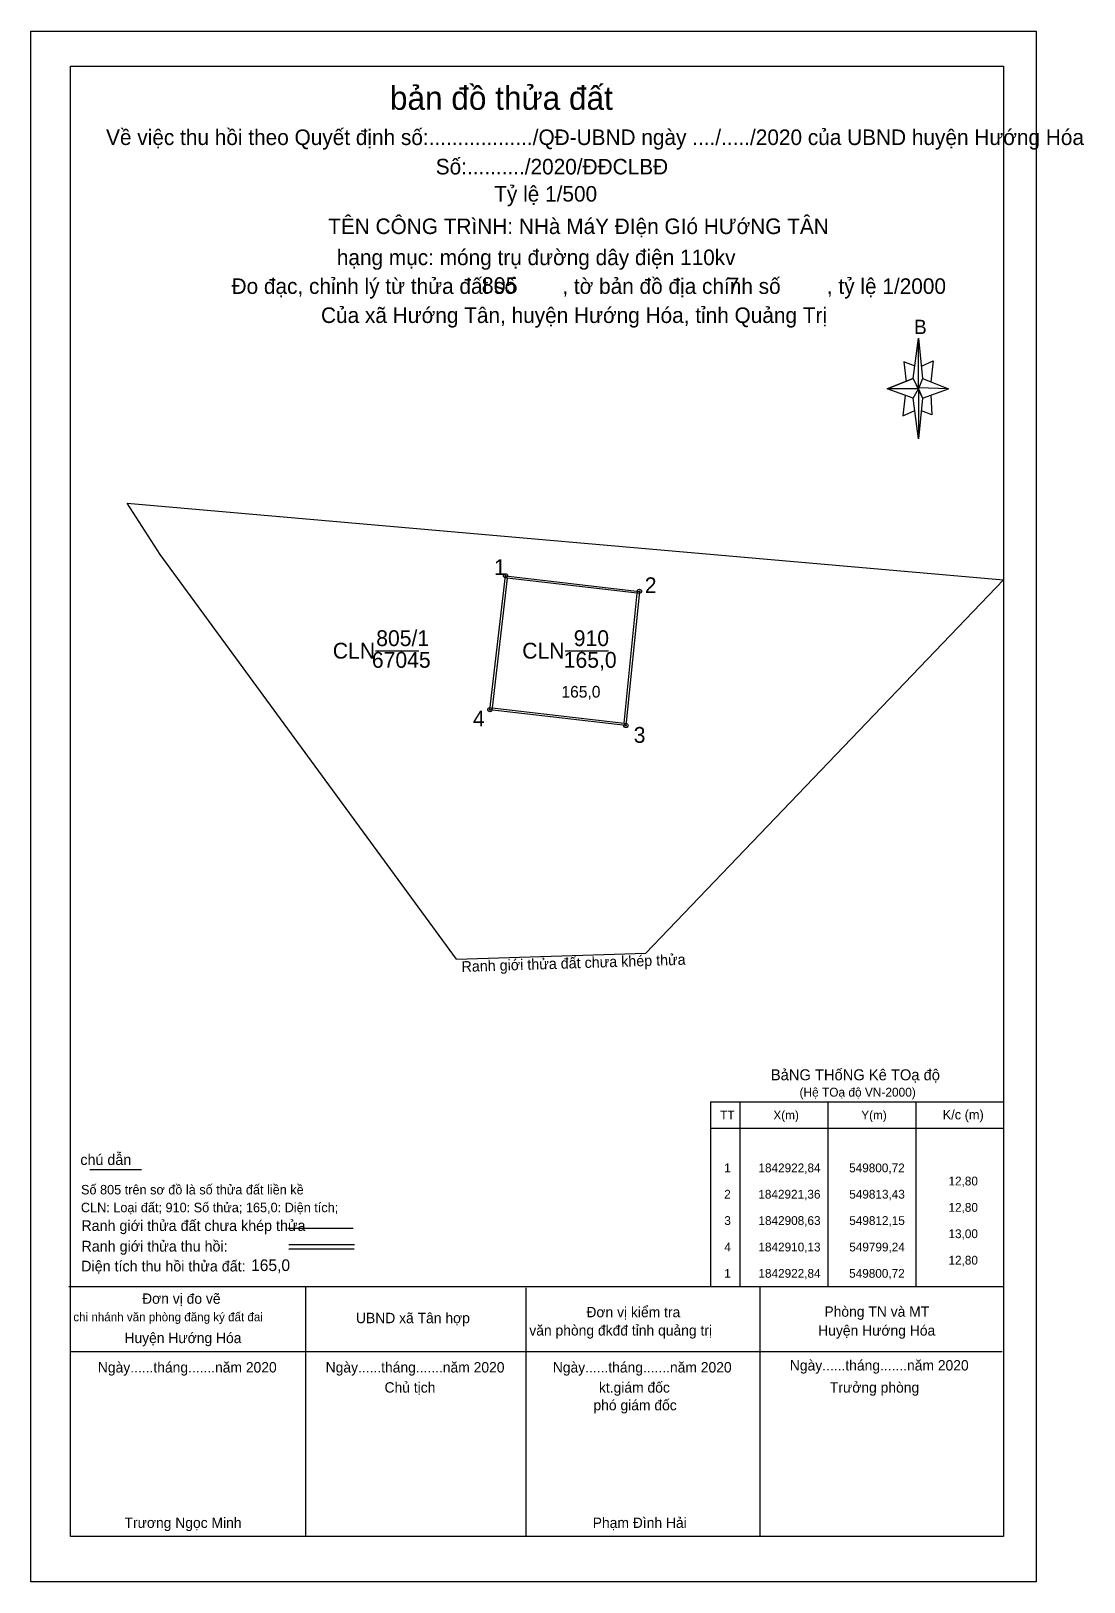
# Model space of a CAD drawing. Extents: x 549756 to 549856, y 1842827 to 1842975.
import ezdxf

# ---------------------------------------------------------------- set-up
doc = ezdxf.new("R2010")
doc.units = 0
for name, color, linetype in [('hsktKhungInTrang1', 7, 'Continuous'), ('hsktNoiDung', 7, 'Continuous'), ('hsktTemplate', 7, 'Continuous'), ('Level 1', 7, 'Continuous'), ('Level 10', 7, 'Continuous'), ('Level 2', 7, 'Continuous'), ('Level 23', 7, 'Continuous'), ('Level 59', 7, 'Continuous'), ('MocDinhThua', 7, 'Continuous'), ('NhanDiaChinhThua', 7, 'Continuous')]:
    doc.layers.add(name, color=color, linetype=linetype)

msp = doc.modelspace()

# ---------------------------------------------------------------- linework, layer by layer
at = {"layer": 'hsktKhungInTrang1'}
msp.add_lwpolyline([(549755.68, 1842974.54), (549851.08, 1842974.54), (549851.08, 1842827.35), (549755.68, 1842827.35)], close=True, dxfattribs=at)
at = {"layer": 'hsktTemplate'}
for p, q in [((549759.42, 1842831.65), (549759.42, 1842971.21)), ((549759.42, 1842971.21), (549848, 1842971.21)), ((549848, 1842971.21), (549848, 1842831.65)), ((549839.43, 1842941.56), (549839.92, 1842945.39)), ((549839.62, 1842942.74), (549838.54, 1842943.13)), ((549838.54, 1842943.13), (549838.74, 1842941.26)), ((549840.21, 1842942.74), (549841.3, 1842943.23)), ((549841.3, 1842943.23), (549841.1, 1842941.26)), ((549839.43, 1842941.56), (549836.96, 1842940.57)), ((549836.96, 1842940.57), (549839.43, 1842941.56)), ((549839.92, 1842940.57), (549839.43, 1842941.56)), ((549839.43, 1842941.56), (549840.31, 1842939.68)), ((549840.31, 1842941.56), (549842.77, 1842940.57)), ((549839.43, 1842939.68), (549836.96, 1842940.57)), ((549839.92, 1842940.57), (549836.96, 1842940.57)), ((549838.64, 1842939.98), (549838.44, 1842938.01)), ((549842.77, 1842940.57), (549839.92, 1842940.67)), ((549839.92, 1842940.67), (549839.92, 1842940.57)), ((549839.92, 1842940.57), (549840.31, 1842939.68)), ((549840.31, 1842939.68), (549839.92, 1842935.85)), ((549840.31, 1842939.68), (549842.77, 1842940.57)), ((549840.31, 1842939.68), (549842.77, 1842940.57)), ((549841.1, 1842939.98), (549841.2, 1842938.11)), ((549838.44, 1842938.01), (549839.52, 1842938.5)), ((549841.2, 1842938.11), (549840.21, 1842938.5)), ((549761.26, 1842866.5), (549766.16, 1842866.5)), ((549780.07, 1842860.94), (549786.26, 1842860.94)), ((549780.17, 1842859.38), (549786.39, 1842859.38)), ((549780.17, 1842858.96), (549786.35, 1842858.96)), ((549759.28, 1842855.39), (549781.77, 1842855.39)), ((549781.77, 1842855.39), (549802.67, 1842855.39)), ((549781.77, 1842831.65), (549781.77, 1842855.34)), ((549802.67, 1842855.39), (549824.88, 1842855.39)), ((549802.67, 1842831.65), (549802.67, 1842855.28)), ((549824.88, 1842831.65), (549824.88, 1842855.39)), ((549824.88, 1842855.39), (549847.86, 1842855.39)), ((549759.42, 1842849.22), (549781.77, 1842849.22)), ((549781.77, 1842849.22), (549802.67, 1842849.22)), ((549802.67, 1842849.22), (549824.88, 1842849.22)), ((549824.88, 1842849.22), (549847.86, 1842849.22)), ((549781.77, 1842831.65), (549759.42, 1842831.65)), ((549848, 1842831.65), (549824.88, 1842831.65))]:
    msp.add_line(p, q, dxfattribs=at)
for points in [[(549839.92, 1842945.39), (549840.31, 1842941.56), (549839.92, 1842940.57)], [(549839.92, 1842940.57), (549839.92, 1842935.85), (549839.43, 1842939.68)]]:
    msp.add_lwpolyline(points, close=True, dxfattribs=at)
for points in [[(549802.67, 1842831.65), (549781.77, 1842831.65)], [(549824.88, 1842831.65), (549802.67, 1842831.65)]]:
    msp.add_lwpolyline(points, dxfattribs=at)
at = {"layer": 'Level 1'}
for p, q in [((549764.82, 1842929.74), (549848, 1842922.45)), ((549796.06, 1842886.46), (549814.04, 1842887.02))]:
    msp.add_line(p, q, dxfattribs=at)
for centre in [(549800.72, 1842922.84), (549813.43, 1842921.36), (549799.24, 1842910.13), (549812.15, 1842908.63)]:
    msp.add_circle(centre, 0.2, dxfattribs=at)
at = {"layer": 'Level 10'}
for points in [[(549813.43, 1842921.36), (549812.15, 1842908.63), (549799.24, 1842910.13), (549800.72, 1842922.84), (549813.43, 1842921.36)], [(549814.04, 1842887.02), (549848, 1842922.45)]]:
    msp.add_lwpolyline(points, dxfattribs=at)
at = {"layer": 'Level 2'}
msp.add_lwpolyline([(549811.97, 1842908.85), (549813.21, 1842921.19), (549800.89, 1842922.62), (549799.46, 1842910.3)], close=True, dxfattribs=at)
for centre in [(549800.72, 1842922.84), (549813.43, 1842921.36), (549799.24, 1842910.13), (549812.15, 1842908.63)]:
    msp.add_circle(centre, 0.2, dxfattribs=at)
at = {"layer": 'Level 23'}
msp.add_lwpolyline([(549796.06, 1842886.46), (549767.93, 1842924.85), (549764.82, 1842929.74)], dxfattribs=at)
at = {"layer": 'Level 59'}
for p, q in [((549820.19, 1842872.91), (549848, 1842872.91)), ((549820.19, 1842872.91), (549820.19, 1842855.39)), ((549822.97, 1842872.91), (549822.97, 1842855.39)), ((549831.31, 1842872.91), (549831.31, 1842855.39)), ((549839.66, 1842872.91), (549839.66, 1842855.39)), ((549848, 1842872.91), (549848, 1842855.39)), ((549820.19, 1842870.41), (549848, 1842870.41)), ((549820.19, 1842855.39), (549848, 1842855.39))]:
    msp.add_line(p, q, dxfattribs=at)
at = {"layer": 'MocDinhThua'}
for centre in [(549800.72, 1842922.84), (549813.43, 1842921.36), (549799.24, 1842910.13), (549812.15, 1842908.63)]:
    msp.add_circle(centre, 0.0426, dxfattribs=at)
at = {"layer": 'NhanDiaChinhThua'}
for p, q in [((549788.39, 1842915.73), (549792.51, 1842915.73)), ((549806.38, 1842915.73), (549810.5, 1842915.73))]:
    msp.add_line(p, q, dxfattribs=at)

# ---------------------------------------------------------------- texts
at = {"layer": 'hsktNoiDung'}
for s, height, p in [('805', 1.529, (549798.46, 1842949.64)), ('7', 1.53, (549821.77, 1842949.61)), ('Số 805 trên sơ đồ là số thửa đất liền kề', 0.9002, (549760.43, 1842864.13)), ('CLN: Loại đất; 910: Số thửa; 165,0: Diện tích;', 0.9002, (549760.42, 1842862.44))]:
    msp.add_text(s, height=height, dxfattribs=at).set_placement(p)
at = {"layer": 'hsktTemplate'}
for s, height, p in [('bản đồ thửa đất', 2.2402, (549789.75, 1842967.06)), ('Về việc thu hồi theo Quyết định số:................../QĐ-UBND ngày ..../...../2020 của UBND huyện Hướng Hóa ', 1.47638, (549762.81, 1842963.72)), ('Số:........../2020/ĐĐCLBĐ', 1.4764, (549794.1, 1842960.93)), ('Tỷ lệ 1/500', 1.4764, (549799.65, 1842958.35)), ('TÊN CÔNG TRìNH: NHà MáY ĐIện GIó HƯớNG TÂN ', 1.4764, (549783.89, 1842955.27)), ('hạng mục: móng trụ đường dây điện 110kv', 1.4764, (549784.71, 1842952.32)), ('Đo đạc, chỉnh lý từ thửa đất số        , tờ bản đồ địa chính số        , tỷ lệ 1/2000', 1.4764, (549774.72, 1842949.59)), ('Của xã Hướng Tân, huyện Hướng Hóa, tỉnh Quảng Trị', 1.4764, (549783.21, 1842946.83)), ('B', 1.36, (549839.49, 1842945.78)), ('BảNG THốNG Kê TOạ độ ', 1.043, (549825.91, 1842874.96)), ('(Hệ TOạ độ VN-2000)', 0.8435, (549828.63, 1842873.41)), ('K/c (m)', 0.904, (549842.22, 1842871.25)), ('chú dẫn', 1.015, (549760.37, 1842866.92)), ('Ranh giới thửa đất chưa khép thửa', 1.0152, (549760.46, 1842860.66)), ('Ranh giới thửa thu hồi:', 1.0152, (549760.47, 1842858.71)), ('Diện tích thu hồi thửa đất:', 1.0138, (549760.45, 1842856.82)), ('Đơn vị đo vẽ', 0.9843, (549766.23, 1842853.75)), ('chi nhánh văn phòng đăng ký đất đai', 0.8234, (549759.7, 1842852.09)), ('UBND xã Tân hợp', 0.9843, (549786.53, 1842851.91)), ('Đơn vị kiểm tra', 0.9843, (549808.4, 1842852.47)), ('Phòng TN và MT', 0.9843, (549830.99, 1842852.52)), ('văn phòng đkđđ tỉnh quảng trị', 0.9843, (549802.98, 1842850.74)), ('Huyện Hướng Hóa', 0.9843, (549830.4, 1842850.73)), ('Huyện Hướng Hóa', 0.9843, (549764.55, 1842850.02)), ('Ngày......tháng.......năm 2020', 0.9843, (549827.71, 1842847.42)), ('Ngày......tháng.......năm 2020', 0.9843, (549762.03, 1842847.23)), ('Ngày......tháng.......năm 2020', 0.9843, (549783.65, 1842847.23)), ('Ngày......tháng.......năm 2020', 0.9843, (549805.21, 1842847.23)), ('Chủ tịch', 0.984, (549789.24, 1842845.32)), ('kt.giám đốc', 0.9843, (549809.59, 1842845.32)), ('Trưởng phòng', 0.9843, (549831.51, 1842845.32)), ('phó giám đốc', 0.9843, (549809.07, 1842843.64)), ('Trương Ngọc Minh', 0.9843, (549764.56, 1842832.48)), ('Phạm Đình Hải', 0.9843, (549809, 1842832.48))]:
    msp.add_text(s, height=height, dxfattribs=at).set_placement(p)
msp.add_text('Ranh giới thửa đất chưa khép thửa', height=1.0152, rotation=1.857, dxfattribs=at).set_placement((549796.56, 1842885.24))
at = {"layer": 'Level 1'}
for p in [(549806.03, 1842911.28), (549776.57, 1842856.86)]:
    msp.add_text('165,0', height=1.107, dxfattribs=at).set_placement(p)
at = {"layer": 'Level 2'}
for s, p in [('1', (549799.64, 1842922.91)), ('2', (549813.94, 1842921.19)), ('4', (549797.63, 1842908.54)), ('3', (549812.89, 1842906.99))]:
    msp.add_text(s, height=1.5, dxfattribs=at).set_placement(p)
at = {"layer": 'Level 59'}
for s, height, p in [(' TT', 0.834, (549820.79, 1842871.24)), (' X(m)', 0.834, (549825.84, 1842871.24)), (' Y(m)', 0.834, (549834.18, 1842871.24)), (' 1', 0.834, (549821.17, 1842866.23)), (' 1842922,84', 0.8345, (549824.42, 1842866.23)), (' 549800,72', 0.834, (549833.03, 1842866.23)), (' 2', 0.834, (549821.17, 1842863.73)), (' 1842921,36', 0.8345, (549824.41, 1842863.73)), (' 549813,43', 0.834, (549833.04, 1842863.73)), (' 12,80', 0.834, (549842.46, 1842864.98)), (' 12,80', 0.834, (549842.46, 1842862.48)), (' 3', 0.834, (549821.18, 1842861.23)), (' 1842908,63', 0.8345, (549824.42, 1842861.23)), (' 549812,15', 0.834, (549833.04, 1842861.23)), (' 13,00', 0.834, (549842.46, 1842859.98)), (' 4', 0.834, (549821.18, 1842858.72)), (' 1842910,13', 0.8345, (549824.42, 1842858.72)), (' 549799,24', 0.834, (549833.04, 1842858.72)), (' 12,80', 0.834, (549842.46, 1842857.47)), (' 1', 0.834, (549821.17, 1842856.22)), (' 1842922,84', 0.8345, (549824.42, 1842856.22)), (' 549800,72', 0.834, (549833.03, 1842856.22))]:
    msp.add_text(s, height=height, dxfattribs=at).set_placement(p)
at = {"layer": 'NhanDiaChinhThua'}
for s, p in [('805/1', (549788.45, 1842916.17)), ('910', (549807.2, 1842916.17)), ('CLN', (549784.33, 1842914.98)), ('CLN', (549802.31, 1842914.98)), ('67045', (549788.04, 1842914.11)), ('165,0', (549806.25, 1842914.11))]:
    msp.add_text(s, height=1.5, dxfattribs=at).set_placement(p)

doc.saveas('drawing.dxf')
